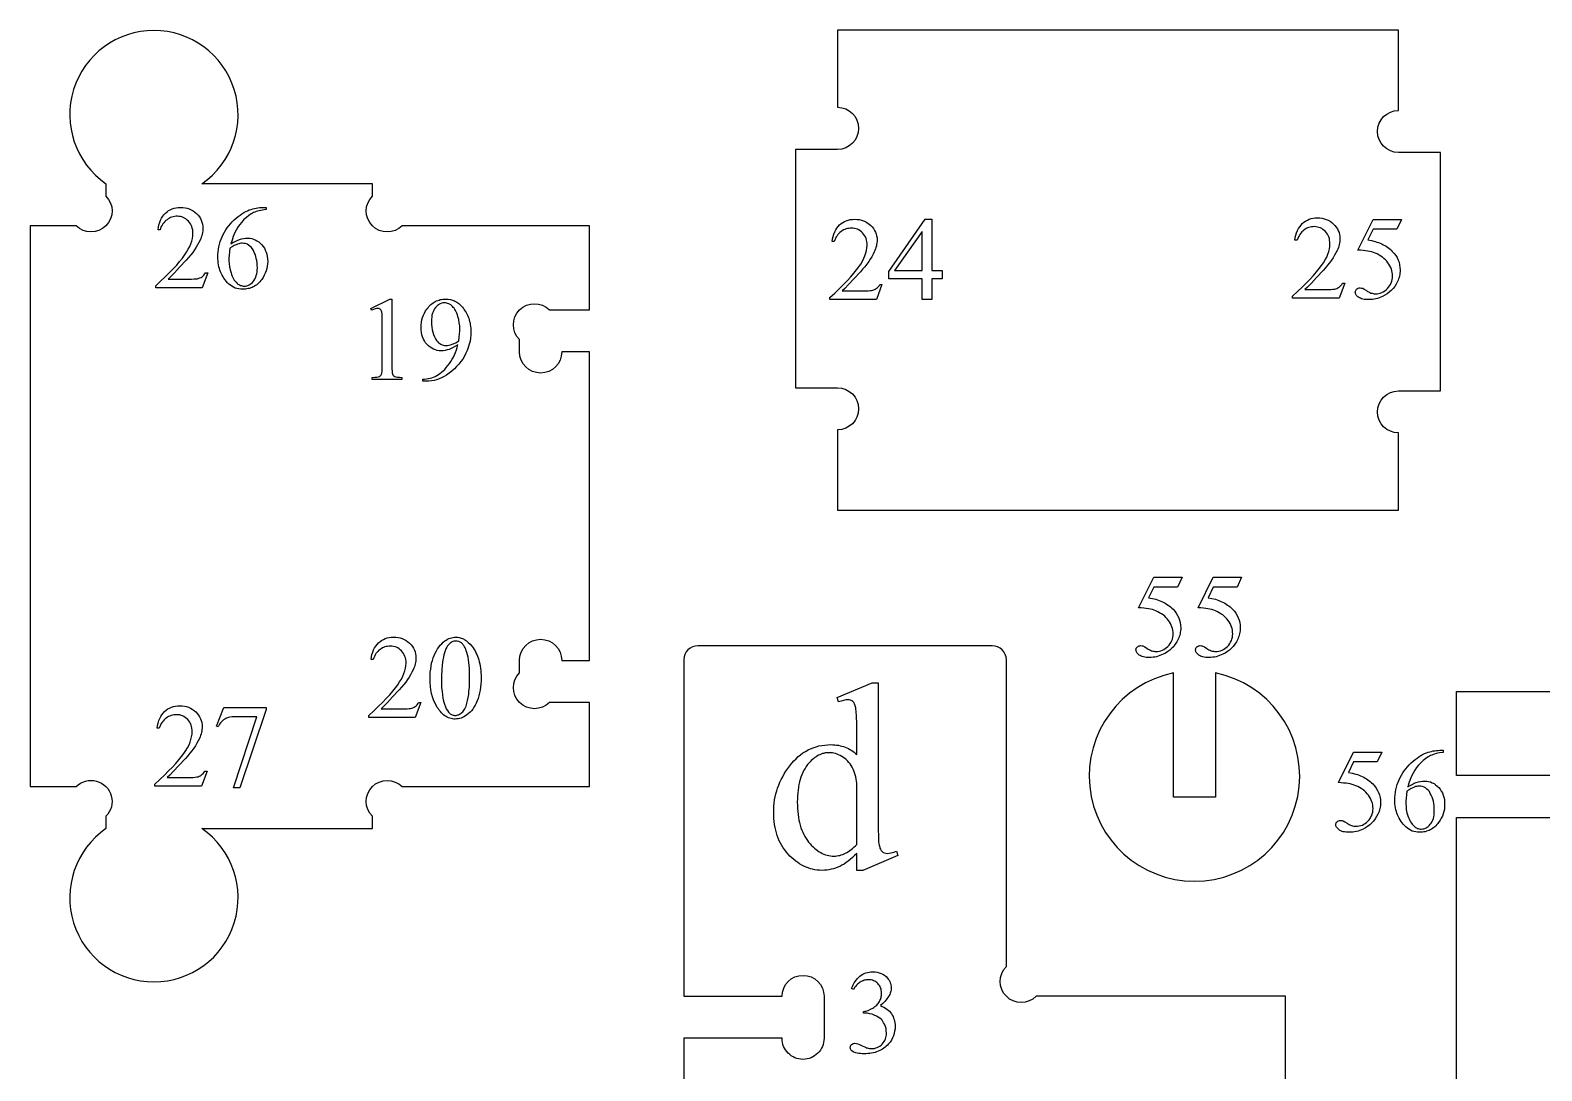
# Model space of a CAD drawing. Extents: x 5 to 599, y -219 to 392.
# Drawn here: x 355.4 to 469.5, y 118.8 to 197.3 of the extents above; entities that cross this region are included whole.
import ezdxf

# ---------------------------------------------------------------- set-up
doc = ezdxf.new("R2010")
doc.units = 0
doc.header["$MEASUREMENT"] = 0
doc.layers.add('EXT', color=1, linetype='CONTINUOUS')
doc.layers.add('TEXT', color=18, linetype='CONTINUOUS')

msp = doc.modelspace()

# ---------------------------------------------------------------- linework, layer by layer
at = {"layer": 'EXT'}
for points in [[(355.38, 140.2), (358.84, 140.2, -1), (361.09, 137.96), (361.09, 137.03, 0.734494), (364.71, 125.46, 0.734494), (368.34, 137.03), (381.2, 137.03), (381.2, 137.96, -1), (383.44, 140.2), (397.6, 140.2), (397.6, 146.55), (394.56, 146.55, -1), (392.31, 148.8), (392.31, 149.73, -1), (395.49, 149.73), (397.6, 149.73), (397.6, 173.01), (395.49, 173.01, -1), (392.31, 173.01), (392.31, 173.94, -1), (394.56, 176.19), (397.6, 176.19), (397.6, 182.54), (383.44, 182.54, -1), (381.2, 184.78), (381.2, 185.71), (368.34, 185.71, 0.734494), (364.71, 197.28, 0.734494), (361.09, 185.71), (361.09, 184.78, -1), (358.84, 182.54), (355.38, 182.54)], [(413.13, 170.31), (416.31, 170.31, -1), (416.31, 167.13), (416.31, 161.08), (458.65, 161.08), (458.65, 166.9, -1), (458.65, 170.07), (461.82, 170.07), (461.82, 188.07), (458.65, 188.07, -1), (458.65, 191.24), (458.65, 197.3), (416.31, 197.3), (416.31, 191.48, -1), (416.31, 188.3), (413.13, 188.3)], [(441.66, 139.41), (441.66, 148.78, 0.904069), (443.25, 133.06, 0.904069), (444.84, 148.78), (444.84, 139.41)], [(463.03, 105.05), (463.03, 111.4), (474.68, 111.4, 1), (474.68, 114.58), (474.68, 114.58), (463.03, 114.58), (463.03, 137.86), (474.68, 137.86, 1), (474.68, 141.04), (474.68, 141.04), (463.03, 141.04), (463.03, 147.39), (476, 147.39, -0.331679), (484.11, 141.34, -0.145898), (484.11, 111.1, -0.331679), (476, 105.05)]]:
    msp.add_lwpolyline(points, format="xyb", close=True, dxfattribs=at)
msp.add_lwpolyline([(450.11, 101.09), (450.11, 124.37), (431.3, 124.37, -1), (429.05, 126.62), (429.05, 149.78, 0.414214), (427.99, 150.83), (405.77, 150.83, 0.414214), (404.71, 149.78), (404.71, 124.37), (412.12, 124.37, -1), (415.29, 124.37), (415.29, 121.2, -0.414214), (413.7, 119.61, -0.414214), (412.12, 121.2), (404.71, 121.2), (404.71, 104.27)], format="xyb", dxfattribs=at)
at = {"layer": 'TEXT'}
for points in [[(368.78, 178.99), (368.36, 177.85), (364.85, 177.85), (364.85, 178.01), (365.22, 178.35), (365.56, 178.68), (365.88, 179), (366.17, 179.29), (366.43, 179.57), (366.65, 179.84), (366.86, 180.09), (367.03, 180.32), (367.18, 180.54), (367.3, 180.76), (367.41, 180.97), (367.5, 181.17), (367.57, 181.38), (367.62, 181.57), (367.65, 181.77), (367.66, 181.96), (367.66, 182.09), (367.64, 182.23), (367.61, 182.35), (367.57, 182.47), (367.53, 182.58), (367.47, 182.69), (367.39, 182.79), (367.31, 182.89), (367.22, 182.97), (367.13, 183.05), (367.03, 183.11), (366.93, 183.16), (366.83, 183.2), (366.72, 183.23), (366.6, 183.24), (366.48, 183.25), (366.38, 183.25), (366.27, 183.23), (366.17, 183.21), (366.07, 183.19), (365.97, 183.15), (365.88, 183.11), (365.78, 183.05), (365.7, 182.99), (365.61, 182.93), (365.53, 182.85), (365.46, 182.77), (365.39, 182.68), (365.33, 182.58), (365.27, 182.47), (365.22, 182.36), (365.18, 182.24), (365.02, 182.24), (365.05, 182.44), (365.09, 182.62), (365.15, 182.8), (365.21, 182.96), (365.29, 183.11), (365.38, 183.25), (365.47, 183.37), (365.58, 183.49), (365.7, 183.59), (365.82, 183.68), (365.95, 183.75), (366.09, 183.81), (366.24, 183.86), (366.39, 183.89), (366.55, 183.92), (366.72, 183.92), (366.89, 183.91), (367.06, 183.89), (367.23, 183.86), (367.38, 183.81), (367.53, 183.74), (367.67, 183.66), (367.8, 183.57), (367.93, 183.46), (368.04, 183.34), (368.14, 183.21), (368.22, 183.08), (368.29, 182.95), (368.34, 182.81), (368.38, 182.66), (368.4, 182.51), (368.41, 182.36), (368.41, 182.25), (368.4, 182.13), (368.38, 182.02), (368.36, 181.91), (368.33, 181.79), (368.29, 181.68), (368.25, 181.57), (368.2, 181.45), (368.11, 181.28), (368.01, 181.09), (367.9, 180.91), (367.77, 180.72), (367.64, 180.53), (367.49, 180.34), (367.32, 180.15), (367.15, 179.95), (366.65, 179.41), (366.26, 178.99), (365.97, 178.69), (365.78, 178.51), (367.34, 178.51), (367.55, 178.51), (367.74, 178.52), (367.89, 178.53), (368, 178.54), (368.09, 178.57), (368.18, 178.6), (368.27, 178.64), (368.35, 178.69), (368.42, 178.75), (368.49, 178.82), (368.55, 178.9), (368.61, 178.99)], [(373.18, 183.92), (373.18, 183.76), (372.9, 183.72), (372.65, 183.67), (372.54, 183.64), (372.43, 183.61), (372.33, 183.57), (372.23, 183.53), (372.14, 183.48), (372.05, 183.43), (371.87, 183.31), (371.69, 183.17), (371.51, 183), (371.34, 182.82), (371.18, 182.62), (371.04, 182.42), (370.92, 182.21), (370.8, 181.98), (370.7, 181.73), (370.61, 181.46), (370.52, 181.17), (370.68, 181.27), (370.84, 181.36), (371, 181.43), (371.16, 181.5), (371.32, 181.54), (371.47, 181.58), (371.63, 181.6), (371.79, 181.6), (371.94, 181.6), (372.09, 181.57), (372.23, 181.53), (372.36, 181.48), (372.49, 181.41), (372.62, 181.33), (372.74, 181.23), (372.85, 181.11), (372.96, 180.98), (373.05, 180.85), (373.12, 180.7), (373.19, 180.55), (373.23, 180.39), (373.27, 180.22), (373.29, 180.04), (373.3, 179.85), (373.29, 179.66), (373.27, 179.48), (373.23, 179.31), (373.18, 179.13), (373.12, 178.97), (373.04, 178.8), (372.95, 178.64), (372.85, 178.49), (372.78, 178.4), (372.7, 178.31), (372.63, 178.23), (372.55, 178.16), (372.47, 178.09), (372.39, 178.03), (372.3, 177.98), (372.21, 177.93), (372.12, 177.88), (372.03, 177.85), (371.93, 177.81), (371.83, 177.79), (371.73, 177.77), (371.62, 177.75), (371.52, 177.74), (371.41, 177.74), (371.26, 177.75), (371.11, 177.77), (370.97, 177.8), (370.84, 177.84), (370.71, 177.9), (370.59, 177.97), (370.48, 178.05), (370.37, 178.14), (370.27, 178.24), (370.17, 178.35), (370.09, 178.46), (370, 178.57), (369.93, 178.68), (369.86, 178.8), (369.8, 178.92), (369.74, 179.05), (369.69, 179.18), (369.65, 179.31), (369.62, 179.44), (369.59, 179.58), (369.56, 179.73), (369.55, 179.88), (369.54, 180.03), (369.54, 180.18), (369.54, 180.38), (369.56, 180.58), (369.58, 180.77), (369.62, 180.96), (369.66, 181.15), (369.72, 181.34), (369.78, 181.52), (369.86, 181.7), (369.94, 181.88), (370.03, 182.05), (370.13, 182.22), (370.24, 182.38), (370.36, 182.54), (370.49, 182.69), (370.63, 182.84), (370.77, 182.98), (370.92, 183.11), (371.07, 183.23), (371.21, 183.34), (371.35, 183.44), (371.5, 183.53), (371.64, 183.61), (371.77, 183.67), (371.91, 183.73), (372.05, 183.77), (372.18, 183.81), (372.31, 183.85), (372.44, 183.87), (372.56, 183.89), (372.69, 183.91), (372.81, 183.92), (372.92, 183.92)], [(419.66, 178.1), (419.24, 176.96), (415.73, 176.96), (415.73, 177.12), (416.1, 177.46), (416.45, 177.79), (416.76, 178.11), (417.05, 178.4), (417.31, 178.68), (417.54, 178.95), (417.74, 179.2), (417.91, 179.43), (418.06, 179.65), (418.19, 179.87), (418.3, 180.08), (418.38, 180.28), (418.45, 180.49), (418.5, 180.68), (418.53, 180.88), (418.54, 181.06), (418.54, 181.2), (418.52, 181.34), (418.49, 181.46), (418.46, 181.58), (418.41, 181.69), (418.35, 181.8), (418.28, 181.9), (418.2, 182), (418.11, 182.08), (418.01, 182.15), (417.92, 182.22), (417.81, 182.27), (417.71, 182.31), (417.6, 182.34), (417.48, 182.35), (417.37, 182.36), (417.26, 182.36), (417.15, 182.34), (417.05, 182.32), (416.95, 182.3), (416.85, 182.26), (416.76, 182.22), (416.67, 182.16), (416.58, 182.1), (416.49, 182.04), (416.41, 181.96), (416.34, 181.88), (416.27, 181.79), (416.21, 181.69), (416.16, 181.58), (416.11, 181.47), (416.06, 181.35), (415.9, 181.35), (415.93, 181.55), (415.98, 181.73), (416.03, 181.91), (416.1, 182.07), (416.17, 182.22), (416.26, 182.36), (416.36, 182.48), (416.46, 182.6), (416.58, 182.7), (416.7, 182.79), (416.84, 182.86), (416.97, 182.92), (417.12, 182.97), (417.27, 183), (417.43, 183.02), (417.6, 183.03), (417.78, 183.02), (417.95, 183), (418.11, 182.97), (418.26, 182.92), (418.41, 182.85), (418.55, 182.77), (418.68, 182.68), (418.81, 182.57), (418.92, 182.45), (419.02, 182.32), (419.1, 182.19), (419.17, 182.06), (419.22, 181.92), (419.26, 181.77), (419.29, 181.62), (419.29, 181.47), (419.29, 181.36), (419.28, 181.24), (419.26, 181.13), (419.24, 181.02), (419.21, 180.9), (419.17, 180.79), (419.13, 180.68), (419.08, 180.56), (418.99, 180.39), (418.89, 180.2), (418.78, 180.02), (418.66, 179.83), (418.52, 179.64), (418.37, 179.45), (418.2, 179.26), (418.03, 179.06), (417.53, 178.52), (417.14, 178.1), (416.85, 177.8), (416.66, 177.62), (418.22, 177.62), (418.44, 177.62), (418.62, 177.63), (418.77, 177.64), (418.88, 177.65), (418.98, 177.68), (419.06, 177.71), (419.15, 177.75), (419.23, 177.8), (419.3, 177.86), (419.37, 177.93), (419.44, 178.01), (419.49, 178.1)], [(424.21, 179.15), (424.21, 178.53), (423.42, 178.53), (423.42, 176.96), (422.69, 176.96), (422.69, 178.53), (420.17, 178.53), (420.17, 179.09), (422.93, 183.03), (423.42, 183.03), (423.42, 179.15)], [(454.59, 178.21), (454.17, 177.06), (450.66, 177.06), (450.66, 177.22), (451.03, 177.57), (451.38, 177.9), (451.69, 178.21), (451.98, 178.51), (452.24, 178.79), (452.47, 179.05), (452.67, 179.3), (452.84, 179.53), (452.99, 179.75), (453.12, 179.97), (453.23, 180.18), (453.32, 180.39), (453.38, 180.59), (453.43, 180.79), (453.46, 180.98), (453.47, 181.17), (453.47, 181.31), (453.45, 181.44), (453.43, 181.57), (453.39, 181.69), (453.34, 181.8), (453.28, 181.91), (453.21, 182.01), (453.13, 182.1), (453.04, 182.19), (452.95, 182.26), (452.85, 182.32), (452.75, 182.37), (452.64, 182.41), (452.53, 182.44), (452.42, 182.46), (452.3, 182.47), (452.19, 182.46), (452.08, 182.45), (451.98, 182.43), (451.88, 182.4), (451.78, 182.37), (451.69, 182.32), (451.6, 182.27), (451.51, 182.21), (451.42, 182.14), (451.35, 182.07), (451.27, 181.98), (451.21, 181.89), (451.14, 181.79), (451.09, 181.69), (451.04, 181.58), (450.99, 181.46), (450.83, 181.46), (450.86, 181.65), (450.91, 181.84), (450.96, 182.01), (451.03, 182.17), (451.1, 182.32), (451.19, 182.46), (451.29, 182.59), (451.39, 182.7), (451.51, 182.8), (451.64, 182.89), (451.77, 182.97), (451.91, 183.03), (452.05, 183.08), (452.2, 183.11), (452.36, 183.13), (452.53, 183.14), (452.71, 183.13), (452.88, 183.11), (453.04, 183.07), (453.19, 183.02), (453.34, 182.96), (453.48, 182.88), (453.61, 182.78), (453.74, 182.67), (453.85, 182.55), (453.95, 182.43), (454.04, 182.3), (454.1, 182.16), (454.16, 182.02), (454.19, 181.88), (454.22, 181.73), (454.22, 181.57), (454.22, 181.46), (454.21, 181.35), (454.19, 181.23), (454.17, 181.12), (454.14, 181.01), (454.11, 180.9), (454.06, 180.78), (454.01, 180.67), (453.93, 180.49), (453.83, 180.31), (453.71, 180.12), (453.59, 179.94), (453.45, 179.75), (453.3, 179.56), (453.14, 179.36), (452.96, 179.16), (452.46, 178.63), (452.07, 178.21), (451.78, 177.91), (451.59, 177.72), (453.15, 177.72), (453.37, 177.73), (453.55, 177.73), (453.7, 177.74), (453.81, 177.76), (453.91, 177.78), (454, 177.81), (454.08, 177.85), (454.16, 177.9), (454.23, 177.96), (454.3, 178.03), (454.37, 178.11), (454.43, 178.21)], [(458.87, 183.01), (458.52, 182.27), (456.73, 182.27), (456.34, 181.47), (456.62, 181.42), (456.89, 181.35), (457.02, 181.31), (457.15, 181.27), (457.27, 181.22), (457.38, 181.17), (457.5, 181.11), (457.61, 181.05), (457.71, 180.99), (457.81, 180.92), (457.91, 180.85), (458.01, 180.77), (458.1, 180.69), (458.18, 180.6), (458.32, 180.45), (458.44, 180.29), (458.54, 180.13), (458.62, 179.95), (458.69, 179.78), (458.73, 179.59), (458.76, 179.4), (458.77, 179.2), (458.77, 179.08), (458.76, 178.97), (458.74, 178.86), (458.72, 178.75), (458.69, 178.64), (458.66, 178.53), (458.62, 178.43), (458.58, 178.33), (458.48, 178.14), (458.36, 177.96), (458.24, 177.8), (458.1, 177.65), (457.95, 177.52), (457.79, 177.4), (457.63, 177.29), (457.45, 177.2), (457.32, 177.14), (457.2, 177.09), (457.07, 177.05), (456.94, 177.02), (456.81, 176.99), (456.68, 176.97), (456.55, 176.96), (456.42, 176.96), (456.29, 176.96), (456.17, 176.97), (456.05, 176.98), (455.95, 177), (455.86, 177.03), (455.78, 177.06), (455.7, 177.09), (455.64, 177.14), (455.58, 177.18), (455.53, 177.23), (455.49, 177.28), (455.45, 177.33), (455.43, 177.38), (455.41, 177.43), (455.4, 177.48), (455.39, 177.54), (455.4, 177.6), (455.42, 177.66), (455.45, 177.71), (455.49, 177.76), (455.55, 177.8), (455.61, 177.83), (455.67, 177.85), (455.75, 177.85), (455.86, 177.84), (455.9, 177.83), (455.95, 177.82), (456.06, 177.75), (456.24, 177.64), (456.32, 177.58), (456.41, 177.54), (456.49, 177.5), (456.57, 177.46), (456.65, 177.44), (456.74, 177.42), (456.82, 177.41), (456.91, 177.41), (457.03, 177.41), (457.16, 177.43), (457.27, 177.46), (457.39, 177.5), (457.5, 177.56), (457.61, 177.63), (457.71, 177.71), (457.81, 177.8), (457.9, 177.9), (457.98, 178), (458.05, 178.11), (458.1, 178.23), (458.14, 178.35), (458.17, 178.47), (458.19, 178.61), (458.2, 178.74), (458.19, 178.88), (458.18, 179.01), (458.15, 179.14), (458.11, 179.26), (458.06, 179.39), (458, 179.51), (457.93, 179.63), (457.85, 179.75), (457.76, 179.86), (457.66, 179.97), (457.55, 180.07), (457.44, 180.16), (457.31, 180.25), (457.18, 180.33), (457.04, 180.41), (456.89, 180.47), (456.77, 180.52), (456.63, 180.56), (456.49, 180.6), (456.33, 180.63), (456.16, 180.65), (455.98, 180.67), (455.79, 180.69), (455.59, 180.7), (456.73, 183.01)], [(422.69, 179.15), (422.69, 182.11), (420.6, 179.15)], [(370.45, 180.85), (370.41, 180.57), (370.39, 180.31), (370.37, 180.09), (370.37, 179.89), (370.38, 179.68), (370.41, 179.45), (370.46, 179.22), (370.53, 178.98), (370.57, 178.86), (370.61, 178.74), (370.66, 178.63), (370.72, 178.53), (370.78, 178.44), (370.84, 178.35), (370.91, 178.27), (370.99, 178.19), (371.05, 178.14), (371.11, 178.1), (371.17, 178.07), (371.24, 178.04), (371.31, 178.02), (371.38, 178), (371.45, 177.99), (371.53, 177.99), (371.63, 177.99), (371.72, 178.01), (371.81, 178.04), (371.89, 178.08), (371.98, 178.13), (372.06, 178.19), (372.14, 178.26), (372.22, 178.35), (372.29, 178.44), (372.35, 178.55), (372.4, 178.66), (372.44, 178.78), (372.47, 178.92), (372.5, 179.06), (372.51, 179.21), (372.52, 179.37), (372.51, 179.56), (372.5, 179.74), (372.47, 179.91), (372.44, 180.07), (372.4, 180.23), (372.35, 180.39), (372.29, 180.53), (372.22, 180.67), (372.14, 180.8), (372.05, 180.91), (371.96, 181.01), (371.86, 181.08), (371.75, 181.14), (371.63, 181.19), (371.5, 181.21), (371.37, 181.22), (371.29, 181.22), (371.2, 181.2), (371.11, 181.18), (371.01, 181.15), (370.91, 181.11), (370.78, 181.04), (370.62, 180.95)], [(381.08, 176.3), (382.53, 177), (382.68, 177), (382.68, 171.98), (382.68, 171.75), (382.69, 171.57), (382.7, 171.44), (382.72, 171.35), (382.74, 171.29), (382.78, 171.24), (382.83, 171.2), (382.89, 171.16), (382.97, 171.13), (383.09, 171.11), (383.24, 171.1), (383.43, 171.09), (383.43, 170.93), (381.19, 170.93), (381.19, 171.09), (381.38, 171.1), (381.53, 171.11), (381.65, 171.13), (381.73, 171.16), (381.79, 171.2), (381.84, 171.24), (381.87, 171.28), (381.9, 171.33), (381.92, 171.41), (381.94, 171.55), (381.95, 171.74), (381.95, 171.98), (381.95, 175.19), (381.95, 175.49), (381.94, 175.72), (381.93, 175.9), (381.91, 176.02), (381.89, 176.09), (381.86, 176.15), (381.83, 176.19), (381.8, 176.23), (381.75, 176.26), (381.71, 176.28), (381.66, 176.29), (381.6, 176.3), (381.51, 176.29), (381.41, 176.26), (381.29, 176.22), (381.15, 176.16)], [(385, 170.8), (385, 170.97), (385.14, 170.97), (385.28, 170.99), (385.42, 171.01), (385.55, 171.04), (385.68, 171.07), (385.81, 171.12), (385.94, 171.17), (386.06, 171.23), (386.18, 171.3), (386.3, 171.38), (386.43, 171.48), (386.54, 171.58), (386.66, 171.7), (386.78, 171.83), (386.9, 171.98), (387.01, 172.13), (387.12, 172.29), (387.22, 172.46), (387.32, 172.63), (387.4, 172.8), (387.48, 172.98), (387.54, 173.16), (387.6, 173.35), (387.65, 173.54), (387.48, 173.44), (387.31, 173.35), (387.15, 173.27), (386.99, 173.21), (386.84, 173.16), (386.69, 173.12), (386.54, 173.1), (386.4, 173.1), (386.25, 173.1), (386.1, 173.13), (385.96, 173.16), (385.82, 173.22), (385.69, 173.29), (385.56, 173.37), (385.44, 173.47), (385.33, 173.58), (385.22, 173.71), (385.13, 173.84), (385.05, 173.99), (384.99, 174.15), (384.94, 174.31), (384.91, 174.49), (384.89, 174.67), (384.88, 174.87), (384.89, 175.06), (384.91, 175.25), (384.94, 175.43), (384.99, 175.61), (385.05, 175.78), (385.13, 175.95), (385.22, 176.11), (385.33, 176.26), (385.4, 176.35), (385.47, 176.44), (385.54, 176.51), (385.62, 176.59), (385.7, 176.65), (385.78, 176.71), (385.86, 176.77), (385.95, 176.82), (386.04, 176.86), (386.13, 176.9), (386.23, 176.93), (386.32, 176.96), (386.42, 176.98), (386.52, 176.99), (386.63, 177), (386.74, 177), (386.92, 176.99), (387.09, 176.97), (387.17, 176.94), (387.26, 176.92), (387.34, 176.89), (387.42, 176.85), (387.57, 176.77), (387.72, 176.66), (387.86, 176.54), (387.99, 176.4), (388.07, 176.3), (388.14, 176.2), (388.21, 176.1), (388.27, 176), (388.33, 175.89), (388.38, 175.78), (388.43, 175.67), (388.47, 175.56), (388.51, 175.44), (388.54, 175.32), (388.57, 175.2), (388.59, 175.07), (388.61, 174.95), (388.62, 174.81), (388.63, 174.68), (388.63, 174.54), (388.63, 174.3), (388.6, 174.06), (388.57, 173.82), (388.51, 173.59), (388.44, 173.36), (388.36, 173.13), (388.26, 172.91), (388.15, 172.69), (388.02, 172.48), (387.88, 172.28), (387.73, 172.09), (387.56, 171.91), (387.39, 171.74), (387.2, 171.57), (387, 171.42), (386.79, 171.27), (386.61, 171.16), (386.43, 171.07), (386.24, 170.99), (386.05, 170.92), (385.86, 170.87), (385.66, 170.83), (385.46, 170.81), (385.25, 170.8)], [(387.72, 173.86), (387.76, 174.14), (387.78, 174.38), (387.79, 174.59), (387.8, 174.78), (387.79, 174.99), (387.76, 175.22), (387.72, 175.45), (387.65, 175.7), (387.62, 175.82), (387.57, 175.93), (387.53, 176.04), (387.48, 176.13), (387.43, 176.22), (387.37, 176.31), (387.31, 176.38), (387.24, 176.45), (387.18, 176.52), (387.11, 176.57), (387.03, 176.61), (386.96, 176.65), (386.88, 176.68), (386.81, 176.7), (386.72, 176.71), (386.64, 176.72), (386.54, 176.71), (386.45, 176.7), (386.36, 176.67), (386.27, 176.63), (386.19, 176.58), (386.11, 176.52), (386.03, 176.45), (385.96, 176.37), (385.89, 176.27), (385.83, 176.17), (385.78, 176.05), (385.74, 175.93), (385.7, 175.79), (385.68, 175.65), (385.67, 175.49), (385.66, 175.32), (385.67, 175.1), (385.69, 174.88), (385.72, 174.68), (385.76, 174.5), (385.81, 174.32), (385.88, 174.16), (385.96, 174.01), (386.05, 173.87), (386.13, 173.78), (386.2, 173.71), (386.28, 173.64), (386.37, 173.59), (386.46, 173.55), (386.55, 173.52), (386.65, 173.5), (386.75, 173.5), (386.86, 173.5), (386.98, 173.52), (387.1, 173.55), (387.23, 173.59), (387.37, 173.65), (387.49, 173.71), (387.61, 173.78)], [(442.31, 156.01), (441.97, 155.26), (440.17, 155.26), (439.78, 154.46), (440.07, 154.41), (440.33, 154.35), (440.46, 154.31), (440.59, 154.26), (440.71, 154.21), (440.83, 154.16), (440.94, 154.11), (441.05, 154.05), (441.15, 153.98), (441.26, 153.91), (441.35, 153.84), (441.45, 153.76), (441.54, 153.68), (441.63, 153.6), (441.76, 153.45), (441.88, 153.29), (441.98, 153.12), (442.07, 152.95), (442.13, 152.77), (442.17, 152.58), (442.2, 152.39), (442.21, 152.19), (442.21, 152.08), (442.2, 151.96), (442.18, 151.85), (442.16, 151.74), (442.14, 151.63), (442.1, 151.53), (442.06, 151.43), (442.02, 151.32), (441.92, 151.13), (441.8, 150.95), (441.68, 150.79), (441.54, 150.64), (441.39, 150.51), (441.23, 150.39), (441.07, 150.28), (440.89, 150.19), (440.77, 150.14), (440.64, 150.09), (440.51, 150.04), (440.38, 150.01), (440.25, 149.98), (440.12, 149.97), (439.99, 149.95), (439.86, 149.95), (439.73, 149.95), (439.61, 149.96), (439.5, 149.98), (439.4, 150), (439.3, 150.02), (439.22, 150.05), (439.14, 150.09), (439.08, 150.13), (439.02, 150.18), (438.97, 150.23), (438.93, 150.27), (438.9, 150.32), (438.87, 150.37), (438.85, 150.43), (438.84, 150.48), (438.83, 150.53), (438.84, 150.59), (438.86, 150.65), (438.89, 150.7), (438.94, 150.75), (438.99, 150.79), (439.05, 150.82), (439.12, 150.84), (439.19, 150.85), (439.3, 150.84), (439.35, 150.83), (439.39, 150.81), (439.51, 150.75), (439.68, 150.63), (439.76, 150.58), (439.85, 150.53), (439.93, 150.49), (440.01, 150.46), (440.1, 150.43), (440.18, 150.42), (440.27, 150.41), (440.35, 150.4), (440.48, 150.41), (440.6, 150.43), (440.72, 150.46), (440.83, 150.5), (440.94, 150.55), (441.05, 150.62), (441.15, 150.7), (441.25, 150.79), (441.34, 150.89), (441.42, 151), (441.49, 151.11), (441.54, 151.22), (441.59, 151.34), (441.62, 151.47), (441.63, 151.6), (441.64, 151.74), (441.63, 151.87), (441.62, 152), (441.59, 152.13), (441.55, 152.26), (441.5, 152.38), (441.45, 152.51), (441.37, 152.63), (441.29, 152.74), (441.2, 152.86), (441.1, 152.97), (441, 153.07), (440.88, 153.16), (440.76, 153.25), (440.62, 153.33), (440.48, 153.4), (440.34, 153.47), (440.21, 153.51), (440.08, 153.56), (439.93, 153.59), (439.77, 153.62), (439.6, 153.65), (439.42, 153.67), (439.23, 153.69), (439.03, 153.7), (440.17, 156.01)], [(446.8, 156.01), (446.46, 155.26), (444.67, 155.26), (444.28, 154.46), (444.56, 154.41), (444.83, 154.35), (444.96, 154.31), (445.08, 154.26), (445.2, 154.21), (445.32, 154.16), (445.44, 154.11), (445.54, 154.05), (445.65, 153.98), (445.75, 153.91), (445.85, 153.84), (445.95, 153.76), (446.04, 153.68), (446.12, 153.6), (446.26, 153.45), (446.38, 153.29), (446.48, 153.12), (446.56, 152.95), (446.62, 152.77), (446.67, 152.58), (446.7, 152.39), (446.71, 152.19), (446.7, 152.08), (446.69, 151.96), (446.68, 151.85), (446.66, 151.74), (446.63, 151.63), (446.6, 151.53), (446.56, 151.43), (446.52, 151.32), (446.41, 151.13), (446.3, 150.95), (446.17, 150.79), (446.04, 150.64), (445.89, 150.51), (445.73, 150.39), (445.56, 150.28), (445.39, 150.19), (445.26, 150.14), (445.14, 150.09), (445.01, 150.04), (444.88, 150.01), (444.75, 149.98), (444.62, 149.97), (444.49, 149.95), (444.35, 149.95), (444.22, 149.95), (444.1, 149.96), (443.99, 149.98), (443.89, 150), (443.8, 150.02), (443.71, 150.05), (443.64, 150.09), (443.57, 150.13), (443.52, 150.18), (443.47, 150.23), (443.43, 150.27), (443.39, 150.32), (443.36, 150.37), (443.35, 150.43), (443.33, 150.48), (443.33, 150.53), (443.34, 150.59), (443.36, 150.65), (443.39, 150.7), (443.43, 150.75), (443.49, 150.79), (443.55, 150.82), (443.61, 150.84), (443.69, 150.85), (443.79, 150.84), (443.84, 150.83), (443.89, 150.81), (444, 150.75), (444.18, 150.63), (444.26, 150.58), (444.34, 150.53), (444.43, 150.49), (444.51, 150.46), (444.59, 150.43), (444.68, 150.42), (444.76, 150.41), (444.85, 150.4), (444.97, 150.41), (445.09, 150.43), (445.21, 150.46), (445.33, 150.5), (445.44, 150.55), (445.55, 150.62), (445.65, 150.7), (445.75, 150.79), (445.84, 150.89), (445.92, 151), (445.98, 151.11), (446.04, 151.22), (446.08, 151.34), (446.11, 151.47), (446.13, 151.6), (446.14, 151.74), (446.13, 151.87), (446.11, 152), (446.09, 152.13), (446.05, 152.26), (446, 152.38), (445.94, 152.51), (445.87, 152.63), (445.79, 152.74), (445.7, 152.86), (445.6, 152.97), (445.49, 153.07), (445.38, 153.16), (445.25, 153.25), (445.12, 153.33), (444.98, 153.4), (444.83, 153.47), (444.71, 153.51), (444.57, 153.56), (444.42, 153.59), (444.27, 153.62), (444.1, 153.65), (443.92, 153.67), (443.73, 153.69), (443.53, 153.7), (444.67, 156.01)], [(384.86, 146.55), (384.44, 145.41), (380.93, 145.41), (380.93, 145.57), (381.3, 145.91), (381.64, 146.24), (381.96, 146.56), (382.25, 146.85), (382.51, 147.13), (382.74, 147.4), (382.94, 147.65), (383.11, 147.88), (383.26, 148.1), (383.39, 148.32), (383.49, 148.53), (383.58, 148.73), (383.65, 148.94), (383.7, 149.13), (383.73, 149.33), (383.74, 149.51), (383.74, 149.65), (383.72, 149.79), (383.69, 149.91), (383.65, 150.03), (383.61, 150.14), (383.55, 150.25), (383.48, 150.35), (383.39, 150.45), (383.31, 150.53), (383.21, 150.61), (383.11, 150.67), (383.01, 150.72), (382.91, 150.76), (382.8, 150.79), (382.68, 150.8), (382.56, 150.81), (382.46, 150.81), (382.35, 150.79), (382.25, 150.77), (382.15, 150.75), (382.05, 150.71), (381.96, 150.67), (381.86, 150.61), (381.78, 150.55), (381.69, 150.49), (381.61, 150.41), (381.54, 150.33), (381.47, 150.24), (381.41, 150.14), (381.35, 150.03), (381.3, 149.92), (381.26, 149.8), (381.1, 149.8), (381.13, 150), (381.17, 150.18), (381.23, 150.36), (381.29, 150.52), (381.37, 150.67), (381.46, 150.81), (381.55, 150.93), (381.66, 151.05), (381.78, 151.15), (381.9, 151.24), (382.03, 151.31), (382.17, 151.37), (382.32, 151.42), (382.47, 151.45), (382.63, 151.48), (382.8, 151.48), (382.97, 151.47), (383.14, 151.45), (383.31, 151.42), (383.46, 151.37), (383.61, 151.3), (383.75, 151.22), (383.88, 151.13), (384.01, 151.02), (384.12, 150.9), (384.22, 150.77), (384.3, 150.64), (384.37, 150.51), (384.42, 150.37), (384.46, 150.22), (384.48, 150.07), (384.49, 149.92), (384.49, 149.81), (384.48, 149.69), (384.46, 149.58), (384.44, 149.47), (384.41, 149.35), (384.37, 149.24), (384.33, 149.13), (384.28, 149.01), (384.19, 148.84), (384.09, 148.65), (383.98, 148.47), (383.85, 148.28), (383.72, 148.09), (383.57, 147.9), (383.4, 147.71), (383.23, 147.51), (382.73, 146.97), (382.34, 146.55), (382.05, 146.25), (381.86, 146.07), (383.42, 146.07), (383.64, 146.07), (383.82, 146.08), (383.97, 146.09), (384.08, 146.1), (384.17, 146.13), (384.26, 146.16), (384.35, 146.2), (384.43, 146.25), (384.5, 146.31), (384.57, 146.38), (384.63, 146.46), (384.69, 146.55)], [(385.55, 148.35), (385.56, 148.6), (385.57, 148.84), (385.6, 149.07), (385.63, 149.29), (385.67, 149.51), (385.73, 149.72), (385.79, 149.91), (385.86, 150.1), (385.94, 150.28), (386.03, 150.45), (386.12, 150.6), (386.22, 150.74), (386.32, 150.87), (386.44, 150.99), (386.55, 151.1), (386.68, 151.2), (386.78, 151.26), (386.88, 151.32), (386.98, 151.37), (387.08, 151.41), (387.18, 151.44), (387.29, 151.46), (387.39, 151.48), (387.49, 151.48), (387.58, 151.48), (387.66, 151.47), (387.75, 151.46), (387.83, 151.44), (387.91, 151.41), (387.99, 151.38), (388.07, 151.35), (388.14, 151.31), (388.22, 151.26), (388.3, 151.21), (388.44, 151.09), (388.59, 150.95), (388.72, 150.78), (388.81, 150.67), (388.88, 150.56), (388.96, 150.44), (389.02, 150.31), (389.08, 150.18), (389.14, 150.05), (389.19, 149.91), (389.23, 149.77), (389.27, 149.62), (389.31, 149.46), (389.34, 149.3), (389.36, 149.14), (389.38, 148.97), (389.39, 148.8), (389.4, 148.62), (389.4, 148.44), (389.4, 148.19), (389.39, 147.94), (389.36, 147.71), (389.33, 147.48), (389.29, 147.27), (389.24, 147.06), (389.18, 146.86), (389.11, 146.68), (389.03, 146.5), (388.95, 146.34), (388.86, 146.19), (388.77, 146.05), (388.67, 145.93), (388.57, 145.82), (388.46, 145.72), (388.34, 145.63), (388.23, 145.55), (388.11, 145.48), (388, 145.43), (387.89, 145.38), (387.78, 145.35), (387.67, 145.32), (387.56, 145.31), (387.45, 145.3), (387.35, 145.3), (387.24, 145.32), (387.14, 145.34), (387.04, 145.36), (386.95, 145.4), (386.85, 145.44), (386.76, 145.49), (386.67, 145.55), (386.58, 145.62), (386.5, 145.69), (386.41, 145.78), (386.33, 145.87), (386.25, 145.96), (386.18, 146.07), (386.1, 146.18), (386.03, 146.31), (385.92, 146.52), (385.82, 146.75), (385.74, 146.99), (385.67, 147.24), (385.62, 147.5), (385.58, 147.77), (385.56, 148.05)], [(386.41, 148.24), (386.42, 147.94), (386.43, 147.65), (386.46, 147.38), (386.49, 147.12), (386.53, 146.88), (386.58, 146.65), (386.65, 146.43), (386.72, 146.23), (386.78, 146.08), (386.86, 145.94), (386.94, 145.83), (387.03, 145.74), (387.08, 145.7), (387.13, 145.67), (387.18, 145.64), (387.23, 145.62), (387.29, 145.6), (387.34, 145.59), (387.4, 145.58), (387.46, 145.58), (387.52, 145.58), (387.58, 145.59), (387.64, 145.61), (387.71, 145.63), (387.77, 145.66), (387.83, 145.7), (387.89, 145.74), (387.96, 145.79), (388.02, 145.85), (388.08, 145.91), (388.13, 145.99), (388.18, 146.07), (388.23, 146.17), (388.27, 146.27), (388.31, 146.38), (388.34, 146.5), (388.39, 146.7), (388.43, 146.92), (388.47, 147.16), (388.49, 147.41), (388.52, 147.69), (388.53, 147.98), (388.54, 148.3), (388.54, 148.63), (388.54, 148.88), (388.53, 149.12), (388.51, 149.35), (388.49, 149.57), (388.46, 149.77), (388.43, 149.97), (388.38, 150.16), (388.33, 150.33), (388.29, 150.45), (388.25, 150.57), (388.2, 150.67), (388.15, 150.76), (388.1, 150.85), (388.04, 150.92), (387.99, 150.99), (387.92, 151.05), (387.88, 151.08), (387.83, 151.11), (387.78, 151.14), (387.73, 151.16), (387.61, 151.18), (387.49, 151.19), (387.42, 151.19), (387.35, 151.18), (387.28, 151.15), (387.21, 151.13), (387.14, 151.09), (387.08, 151.04), (387.02, 150.99), (386.96, 150.92), (386.88, 150.83), (386.81, 150.72), (386.75, 150.59), (386.69, 150.46), (386.64, 150.31), (386.6, 150.14), (386.56, 149.97), (386.53, 149.78), (386.48, 149.39), (386.44, 149), (386.42, 148.62)], [(417.76, 135.16), (417.6, 135), (417.44, 134.84), (417.27, 134.7), (417.11, 134.58), (416.96, 134.46), (416.8, 134.35), (416.64, 134.26), (416.48, 134.18), (416.33, 134.11), (416.16, 134.05), (416, 134), (415.83, 133.96), (415.66, 133.93), (415.49, 133.9), (415.32, 133.89), (415.14, 133.88), (414.95, 133.89), (414.78, 133.9), (414.6, 133.93), (414.43, 133.96), (414.26, 134), (414.09, 134.06), (413.93, 134.12), (413.77, 134.19), (413.61, 134.27), (413.45, 134.36), (413.3, 134.46), (413.15, 134.57), (413, 134.69), (412.86, 134.82), (412.72, 134.96), (412.58, 135.11), (412.45, 135.26), (412.32, 135.43), (412.21, 135.59), (412.1, 135.76), (412, 135.94), (411.91, 136.12), (411.83, 136.31), (411.76, 136.51), (411.7, 136.71), (411.64, 136.91), (411.59, 137.12), (411.56, 137.34), (411.53, 137.56), (411.5, 137.79), (411.49, 138.02), (411.49, 138.25), (411.49, 138.49), (411.51, 138.73), (411.53, 138.96), (411.56, 139.2), (411.61, 139.42), (411.66, 139.65), (411.72, 139.87), (411.79, 140.09), (411.87, 140.31), (411.96, 140.53), (412.06, 140.74), (412.17, 140.95), (412.29, 141.16), (412.41, 141.37), (412.55, 141.57), (412.7, 141.77), (412.85, 141.97), (413.01, 142.15), (413.18, 142.31), (413.35, 142.47), (413.52, 142.61), (413.7, 142.74), (413.89, 142.86), (414.08, 142.97), (414.28, 143.06), (414.48, 143.14), (414.69, 143.21), (414.9, 143.27), (415.12, 143.31), (415.34, 143.34), (415.57, 143.36), (415.81, 143.37), (415.96, 143.36), (416.1, 143.36), (416.24, 143.34), (416.37, 143.32), (416.51, 143.29), (416.64, 143.26), (416.76, 143.22), (416.89, 143.18), (417.01, 143.13), (417.13, 143.07), (417.24, 143.01), (417.35, 142.94), (417.46, 142.87), (417.56, 142.79), (417.66, 142.71), (417.76, 142.62), (417.76, 144.26), (417.76, 144.96), (417.74, 145.5), (417.72, 145.9), (417.7, 146.04), (417.69, 146.15), (417.65, 146.31), (417.62, 146.38), (417.59, 146.44), (417.56, 146.5), (417.53, 146.55), (417.5, 146.59), (417.46, 146.63), (417.38, 146.68), (417.28, 146.72), (417.18, 146.74), (417.07, 146.75), (416.93, 146.74), (416.77, 146.71), (416.59, 146.66), (416.39, 146.6), (416.27, 146.94), (418.93, 148.03), (419.37, 148.03), (419.37, 137.7), (419.38, 136.99), (419.39, 136.43), (419.41, 136.03), (419.43, 135.89), (419.44, 135.78), (419.49, 135.62), (419.51, 135.55), (419.54, 135.49), (419.57, 135.43), (419.6, 135.38), (419.64, 135.34), (419.68, 135.3), (419.76, 135.24), (419.85, 135.2), (419.95, 135.17), (420.05, 135.16), (420.2, 135.17), (420.36, 135.2), (420.55, 135.26), (420.76, 135.33), (420.86, 134.99), (418.21, 133.88), (417.76, 133.88)], [(368.72, 141.37), (368.3, 140.23), (364.79, 140.23), (364.79, 140.39), (365.16, 140.73), (365.51, 141.06), (365.82, 141.38), (366.11, 141.67), (366.37, 141.95), (366.6, 142.22), (366.8, 142.47), (366.97, 142.7), (367.12, 142.92), (367.25, 143.14), (367.36, 143.35), (367.45, 143.56), (367.51, 143.76), (367.56, 143.96), (367.59, 144.15), (367.6, 144.34), (367.6, 144.47), (367.58, 144.61), (367.55, 144.73), (367.52, 144.85), (367.47, 144.97), (367.41, 145.07), (367.34, 145.17), (367.26, 145.27), (367.17, 145.35), (367.07, 145.43), (366.98, 145.49), (366.88, 145.54), (366.77, 145.58), (366.66, 145.61), (366.55, 145.63), (366.43, 145.63), (366.32, 145.63), (366.21, 145.62), (366.11, 145.6), (366.01, 145.57), (365.91, 145.53), (365.82, 145.49), (365.73, 145.44), (365.64, 145.37), (365.55, 145.31), (365.48, 145.23), (365.4, 145.15), (365.34, 145.06), (365.27, 144.96), (365.22, 144.85), (365.17, 144.74), (365.12, 144.62), (364.96, 144.62), (364.99, 144.82), (365.04, 145), (365.09, 145.18), (365.16, 145.34), (365.23, 145.49), (365.32, 145.63), (365.42, 145.75), (365.52, 145.87), (365.64, 145.97), (365.77, 146.06), (365.9, 146.13), (366.04, 146.19), (366.18, 146.24), (366.33, 146.28), (366.49, 146.3), (366.66, 146.3), (366.84, 146.3), (367.01, 146.27), (367.17, 146.24), (367.32, 146.19), (367.47, 146.12), (367.61, 146.04), (367.74, 145.95), (367.87, 145.84), (367.98, 145.72), (368.08, 145.59), (368.16, 145.47), (368.23, 145.33), (368.29, 145.19), (368.32, 145.05), (368.35, 144.9), (368.35, 144.74), (368.35, 144.63), (368.34, 144.51), (368.32, 144.4), (368.3, 144.29), (368.27, 144.18), (368.24, 144.06), (368.19, 143.95), (368.14, 143.84), (368.06, 143.66), (367.96, 143.48), (367.84, 143.29), (367.72, 143.1), (367.58, 142.91), (367.43, 142.72), (367.27, 142.53), (367.09, 142.33), (366.59, 141.79), (366.2, 141.37), (365.91, 141.07), (365.72, 140.89), (367.28, 140.89), (367.5, 140.89), (367.68, 140.9), (367.83, 140.91), (367.94, 140.93), (368.04, 140.95), (368.13, 140.98), (368.21, 141.02), (368.29, 141.07), (368.36, 141.13), (368.43, 141.2), (368.5, 141.28), (368.56, 141.37)], [(370, 146.18), (373.19, 146.18), (373.19, 146.01), (371.2, 140.1), (370.71, 140.1), (372.49, 145.46), (370.85, 145.46), (370.62, 145.46), (370.43, 145.44), (370.34, 145.42), (370.27, 145.4), (370.2, 145.37), (370.15, 145.35), (370.06, 145.29), (369.97, 145.23), (369.89, 145.16), (369.81, 145.09), (369.74, 145.01), (369.67, 144.92), (369.61, 144.82), (369.55, 144.72), (369.43, 144.77)], [(417.76, 135.84), (417.76, 140.45), (417.74, 140.61), (417.72, 140.77), (417.68, 140.93), (417.64, 141.08), (417.6, 141.23), (417.54, 141.38), (417.48, 141.52), (417.41, 141.66), (417.33, 141.79), (417.25, 141.92), (417.16, 142.03), (417.07, 142.14), (416.97, 142.24), (416.86, 142.33), (416.75, 142.41), (416.63, 142.48), (416.51, 142.55), (416.39, 142.61), (416.28, 142.65), (416.16, 142.69), (416.04, 142.72), (415.92, 142.74), (415.81, 142.76), (415.69, 142.76), (415.59, 142.76), (415.48, 142.75), (415.38, 142.74), (415.27, 142.71), (415.17, 142.69), (415.07, 142.65), (414.98, 142.61), (414.88, 142.57), (414.79, 142.52), (414.69, 142.46), (414.6, 142.4), (414.51, 142.33), (414.42, 142.25), (414.33, 142.17), (414.25, 142.08), (414.16, 141.99), (414.05, 141.86), (413.95, 141.72), (413.86, 141.58), (413.77, 141.43), (413.69, 141.27), (413.62, 141.1), (413.55, 140.92), (413.49, 140.74), (413.44, 140.55), (413.4, 140.36), (413.36, 140.15), (413.33, 139.94), (413.3, 139.72), (413.29, 139.5), (413.28, 139.27), (413.27, 139.03), (413.28, 138.78), (413.29, 138.55), (413.3, 138.32), (413.33, 138.1), (413.36, 137.88), (413.39, 137.68), (413.44, 137.48), (413.49, 137.29), (413.54, 137.1), (413.61, 136.92), (413.68, 136.75), (413.76, 136.59), (413.84, 136.43), (413.93, 136.28), (414.03, 136.14), (414.13, 136.01), (414.24, 135.88), (414.35, 135.76), (414.46, 135.65), (414.57, 135.55), (414.69, 135.45), (414.8, 135.37), (414.92, 135.29), (415.04, 135.22), (415.16, 135.16), (415.28, 135.1), (415.4, 135.06), (415.53, 135.02), (415.66, 134.99), (415.78, 134.97), (415.91, 134.96), (416.04, 134.96), (416.15, 134.96), (416.26, 134.97), (416.37, 134.99), (416.48, 135.01), (416.59, 135.04), (416.7, 135.08), (416.81, 135.13), (416.92, 135.18), (417.02, 135.24), (417.13, 135.3), (417.24, 135.38), (417.34, 135.46), (417.45, 135.54), (417.55, 135.64), (417.66, 135.74)], [(457.39, 142.81), (457.05, 142.07), (455.26, 142.07), (454.87, 141.27), (455.15, 141.22), (455.42, 141.15), (455.55, 141.11), (455.67, 141.07), (455.79, 141.02), (455.91, 140.97), (456.02, 140.91), (456.13, 140.85), (456.24, 140.78), (456.34, 140.72), (456.44, 140.64), (456.53, 140.57), (456.62, 140.49), (456.71, 140.4), (456.85, 140.25), (456.97, 140.09), (457.07, 139.92), (457.15, 139.75), (457.21, 139.57), (457.26, 139.39), (457.29, 139.2), (457.3, 139), (457.29, 138.88), (457.28, 138.77), (457.27, 138.65), (457.25, 138.54), (457.22, 138.44), (457.19, 138.33), (457.15, 138.23), (457.1, 138.13), (457, 137.94), (456.89, 137.76), (456.76, 137.6), (456.62, 137.45), (456.48, 137.31), (456.32, 137.19), (456.15, 137.09), (455.98, 137), (455.85, 136.94), (455.72, 136.89), (455.6, 136.85), (455.47, 136.81), (455.34, 136.79), (455.21, 136.77), (455.07, 136.76), (454.94, 136.75), (454.81, 136.76), (454.69, 136.77), (454.58, 136.78), (454.48, 136.8), (454.39, 136.82), (454.3, 136.86), (454.23, 136.89), (454.16, 136.94), (454.11, 136.98), (454.06, 137.03), (454.01, 137.08), (453.98, 137.13), (453.95, 137.18), (453.93, 137.23), (453.92, 137.28), (453.92, 137.34), (453.93, 137.4), (453.94, 137.45), (453.98, 137.51), (454.02, 137.55), (454.07, 137.6), (454.13, 137.63), (454.2, 137.64), (454.28, 137.65), (454.38, 137.64), (454.43, 137.63), (454.47, 137.61), (454.59, 137.55), (454.77, 137.43), (454.85, 137.38), (454.93, 137.33), (455.02, 137.3), (455.1, 137.26), (455.18, 137.24), (455.27, 137.22), (455.35, 137.21), (455.43, 137.21), (455.56, 137.21), (455.68, 137.23), (455.8, 137.26), (455.92, 137.3), (456.03, 137.36), (456.13, 137.42), (456.24, 137.5), (456.34, 137.59), (456.43, 137.69), (456.51, 137.8), (456.57, 137.91), (456.63, 138.03), (456.67, 138.15), (456.7, 138.27), (456.72, 138.4), (456.73, 138.54), (456.72, 138.67), (456.7, 138.81), (456.68, 138.94), (456.64, 139.06), (456.59, 139.19), (456.53, 139.31), (456.46, 139.43), (456.38, 139.55), (456.29, 139.66), (456.19, 139.77), (456.08, 139.87), (455.97, 139.96), (455.84, 140.05), (455.71, 140.13), (455.57, 140.2), (455.42, 140.27), (455.3, 140.32), (455.16, 140.36), (455.01, 140.4), (454.86, 140.43), (454.69, 140.45), (454.51, 140.47), (454.32, 140.49), (454.12, 140.5), (455.26, 142.81)], [(462.02, 142.94), (462.02, 142.77), (461.74, 142.74), (461.49, 142.69), (461.37, 142.66), (461.27, 142.62), (461.16, 142.58), (461.07, 142.54), (460.98, 142.5), (460.89, 142.44), (460.71, 142.32), (460.52, 142.18), (460.35, 142.01), (460.17, 141.83), (460.02, 141.64), (459.88, 141.43), (459.75, 141.22), (459.64, 140.99), (459.54, 140.74), (459.44, 140.47), (459.36, 140.18), (459.52, 140.28), (459.68, 140.37), (459.83, 140.45), (459.99, 140.51), (460.15, 140.56), (460.31, 140.59), (460.47, 140.61), (460.63, 140.62), (460.78, 140.61), (460.92, 140.59), (461.06, 140.55), (461.2, 140.49), (461.33, 140.43), (461.45, 140.34), (461.57, 140.24), (461.69, 140.13), (461.79, 140), (461.88, 139.86), (461.96, 139.72), (462.02, 139.56), (462.07, 139.4), (462.11, 139.23), (462.13, 139.05), (462.13, 138.86), (462.13, 138.68), (462.11, 138.5), (462.07, 138.32), (462.02, 138.15), (461.96, 137.98), (461.88, 137.82), (461.79, 137.66), (461.68, 137.5), (461.61, 137.41), (461.54, 137.33), (461.47, 137.25), (461.39, 137.17), (461.31, 137.11), (461.22, 137.05), (461.14, 136.99), (461.05, 136.94), (460.96, 136.9), (460.86, 136.86), (460.77, 136.83), (460.67, 136.8), (460.57, 136.78), (460.46, 136.77), (460.35, 136.76), (460.24, 136.75), (460.09, 136.76), (459.95, 136.78), (459.81, 136.81), (459.68, 136.85), (459.55, 136.91), (459.43, 136.98), (459.32, 137.06), (459.21, 137.16), (459.1, 137.26), (459.01, 137.36), (458.92, 137.47), (458.84, 137.58), (458.77, 137.69), (458.7, 137.81), (458.64, 137.93), (458.58, 138.06), (458.53, 138.19), (458.49, 138.32), (458.45, 138.46), (458.42, 138.6), (458.4, 138.74), (458.38, 138.89), (458.37, 139.04), (458.37, 139.19), (458.38, 139.39), (458.39, 139.59), (458.42, 139.78), (458.45, 139.97), (458.5, 140.16), (458.55, 140.35), (458.62, 140.53), (458.69, 140.71), (458.78, 140.89), (458.87, 141.06), (458.97, 141.23), (459.08, 141.39), (459.2, 141.55), (459.33, 141.7), (459.46, 141.85), (459.61, 141.99), (459.76, 142.13), (459.9, 142.25), (460.05, 142.36), (460.19, 142.46), (460.33, 142.55), (460.47, 142.62), (460.61, 142.69), (460.75, 142.74), (460.88, 142.79), (461.01, 142.83), (461.14, 142.86), (461.27, 142.89), (461.4, 142.91), (461.52, 142.92), (461.64, 142.93), (461.76, 142.94)], [(459.28, 139.86), (459.25, 139.58), (459.23, 139.33), (459.21, 139.1), (459.21, 138.9), (459.22, 138.69), (459.24, 138.47), (459.29, 138.23), (459.36, 137.99), (459.4, 137.87), (459.45, 137.76), (459.5, 137.65), (459.56, 137.55), (459.62, 137.45), (459.68, 137.36), (459.75, 137.28), (459.82, 137.21), (459.88, 137.16), (459.94, 137.12), (460.01, 137.08), (460.07, 137.05), (460.14, 137.03), (460.21, 137.01), (460.29, 137), (460.37, 137), (460.46, 137.01), (460.56, 137.02), (460.64, 137.05), (460.73, 137.09), (460.81, 137.14), (460.9, 137.2), (460.98, 137.28), (461.05, 137.36), (461.12, 137.45), (461.18, 137.56), (461.24, 137.67), (461.28, 137.8), (461.31, 137.93), (461.33, 138.07), (461.35, 138.22), (461.35, 138.39), (461.35, 138.57), (461.33, 138.75), (461.31, 138.92), (461.28, 139.09), (461.24, 139.25), (461.18, 139.4), (461.12, 139.55), (461.05, 139.69), (460.98, 139.82), (460.89, 139.93), (460.79, 140.02), (460.69, 140.1), (460.58, 140.16), (460.47, 140.2), (460.34, 140.23), (460.21, 140.24), (460.12, 140.23), (460.03, 140.22), (459.94, 140.2), (459.85, 140.17), (459.74, 140.12), (459.61, 140.05), (459.46, 139.97)], [(417.36, 124.96), (417.43, 125.11), (417.5, 125.25), (417.57, 125.38), (417.65, 125.5), (417.73, 125.61), (417.82, 125.71), (417.91, 125.81), (418, 125.89), (418.1, 125.97), (418.21, 126.04), (418.32, 126.09), (418.44, 126.14), (418.56, 126.17), (418.69, 126.2), (418.83, 126.21), (418.97, 126.22), (419.15, 126.21), (419.31, 126.19), (419.46, 126.15), (419.6, 126.1), (419.74, 126.04), (419.86, 125.96), (419.97, 125.86), (420.07, 125.75), (420.14, 125.67), (420.2, 125.58), (420.25, 125.49), (420.29, 125.4), (420.32, 125.3), (420.34, 125.21), (420.36, 125.11), (420.36, 125.01), (420.36, 124.93), (420.35, 124.85), (420.33, 124.77), (420.31, 124.68), (420.28, 124.6), (420.25, 124.52), (420.2, 124.44), (420.16, 124.35), (420.1, 124.27), (420.04, 124.18), (419.9, 124.01), (419.73, 123.84), (419.54, 123.67), (419.68, 123.61), (419.8, 123.55), (419.92, 123.48), (420.03, 123.41), (420.12, 123.33), (420.22, 123.24), (420.3, 123.15), (420.37, 123.05), (420.44, 122.95), (420.5, 122.85), (420.54, 122.73), (420.58, 122.62), (420.61, 122.5), (420.64, 122.38), (420.65, 122.25), (420.65, 122.11), (420.65, 121.92), (420.62, 121.74), (420.59, 121.56), (420.53, 121.39), (420.46, 121.23), (420.38, 121.07), (420.28, 120.92), (420.16, 120.78), (420.08, 120.69), (419.99, 120.6), (419.9, 120.52), (419.81, 120.45), (419.71, 120.39), (419.6, 120.33), (419.49, 120.27), (419.38, 120.22), (419.26, 120.18), (419.14, 120.14), (419.01, 120.11), (418.88, 120.08), (418.74, 120.06), (418.6, 120.05), (418.46, 120.04), (418.31, 120.04), (418.16, 120.04), (418.03, 120.05), (417.91, 120.06), (417.8, 120.08), (417.7, 120.1), (417.62, 120.12), (417.55, 120.15), (417.49, 120.19), (417.39, 120.26), (417.35, 120.3), (417.32, 120.34), (417.3, 120.38), (417.28, 120.42), (417.27, 120.47), (417.27, 120.51), (417.28, 120.57), (417.29, 120.63), (417.33, 120.68), (417.37, 120.73), (417.43, 120.77), (417.49, 120.8), (417.55, 120.82), (417.62, 120.83), (417.73, 120.82), (417.84, 120.79), (417.97, 120.74), (418.18, 120.63), (418.41, 120.52), (418.49, 120.49), (418.55, 120.47), (418.63, 120.45), (418.71, 120.43), (418.8, 120.42), (418.89, 120.42), (419, 120.43), (419.11, 120.44), (419.21, 120.47), (419.31, 120.51), (419.41, 120.56), (419.5, 120.61), (419.59, 120.69), (419.67, 120.77), (419.75, 120.86), (419.82, 120.95), (419.87, 121.04), (419.92, 121.15), (419.96, 121.25), (419.98, 121.36), (420, 121.47), (420, 121.59), (419.99, 121.76), (419.97, 121.93), (419.92, 122.1), (419.85, 122.26), (419.79, 122.38), (419.73, 122.48), (419.67, 122.57), (419.6, 122.64), (419.5, 122.72), (419.38, 122.8), (419.24, 122.88), (419.08, 122.96), (418.92, 123.02), (418.75, 123.06), (418.58, 123.09), (418.41, 123.1), (418.27, 123.1), (418.27, 123.23), (418.36, 123.24), (418.44, 123.26), (418.62, 123.31), (418.79, 123.39), (418.97, 123.48), (419.05, 123.53), (419.13, 123.59), (419.2, 123.65), (419.27, 123.71), (419.33, 123.77), (419.38, 123.84), (419.43, 123.9), (419.47, 123.98), (419.51, 124.05), (419.54, 124.12), (419.57, 124.2), (419.59, 124.28), (419.61, 124.36), (419.62, 124.44), (419.63, 124.53), (419.63, 124.61), (419.63, 124.72), (419.61, 124.83), (419.59, 124.93), (419.56, 125.02), (419.52, 125.11), (419.47, 125.19), (419.41, 125.27), (419.35, 125.34), (419.28, 125.41), (419.2, 125.47), (419.12, 125.51), (419.03, 125.55), (418.94, 125.58), (418.85, 125.61), (418.75, 125.62), (418.64, 125.62), (418.56, 125.62), (418.48, 125.61), (418.4, 125.6), (418.32, 125.58), (418.24, 125.55), (418.16, 125.52), (418.09, 125.48), (418.02, 125.44), (417.95, 125.39), (417.88, 125.34), (417.81, 125.28), (417.75, 125.21), (417.69, 125.14), (417.62, 125.06), (417.51, 124.89)]]:
    msp.add_lwpolyline(points, close=True, dxfattribs=at)

doc.saveas('drawing.dxf')
